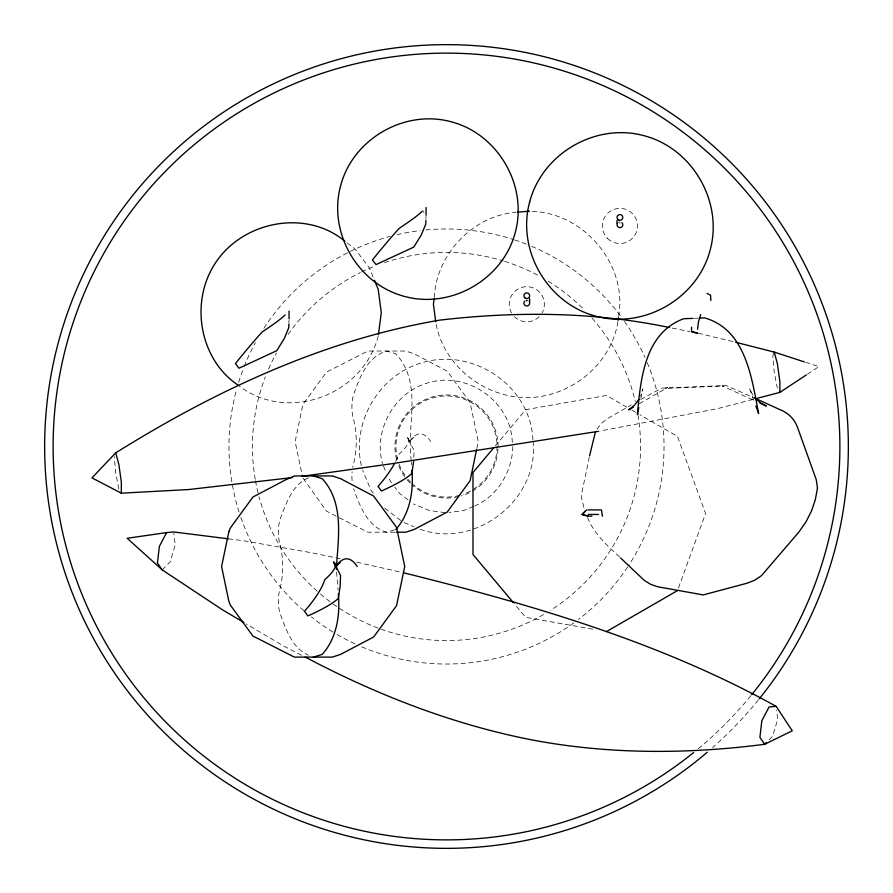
<?xml version="1.0" encoding="UTF-8"?>
<svg xmlns="http://www.w3.org/2000/svg" width="893" height="893" viewBox="0 0 893 893"><rect width="100%" height="100%" fill="white"/><g stroke="black" fill="none" stroke-linecap="round" stroke-linejoin="round"><path stroke-width="0.67" stroke-dasharray="4.46 3.35" d="M288.908 322.652L288.997 320.096M425.939 219.053L426.028 216.486M413.827 457.383L414.118 450.585L407.13 437.124A41.402 11.743 -28.4 0 1 398.323 454.693A41.402 10.939 -48.8 0 1 394.371 463.824M411.327 460.888C406.014 425.347 423.505 383.51 395.744 353.751L386.859 351.038C367.469 356.251 359.745 377.393 353.628 394.416A20.762 8.35 -90 0 0 353.628 419.688C357.122 433.965 357.122 449.279 353.628 463.556A20.762 8.35 -90 0 0 352.69 467.43M434.299 297.548C436.141 254.405 472.91 215.593 516.065 212.277M512.805 446.5C512.303 471.281 497.803 496.006 474.73 505.951M617.911 321.714C611.18 364.813 569.98 397.485 526.814 397.653C484.051 397.463 443.397 365.538 435.884 323.054M618.615 316.345C627.958 264.44 583.319 212.054 530.844 211.384M476.862 448.364L478.268 441.622L470.098 402.52L447.203 371.164L414.106 353.751L405.79 351.038L367.927 351.038L326.503 372.102L303.91 403.033L302.37 406.974L295.136 441.622L302.091 474.942M589.291 457.104L581.756 493.405L581.566 497.602L584.245 509.166M640.839 398.256L642.86 388.913L640.582 396.168M678.457 587.974L705.559 513.52L677.508 436.454L640.192 414.899M773.751 353.327L772.813 355.782L774.186 371.812L777.323 388.109M378.219 336.125C362.848 395.152 288.126 423.226 239.112 385.932M597.004 429.165L601.458 423.36L607.218 418.739L631.206 404.964M495.325 445.886L525.709 409.686L606.481 395.443L626.942 407.253M407.197 437.269L409.597 441.622L413.76 437.269M162.225 569.901L170.15 561.887L175.24 544.998L173.811 533.266M769.096 739.828L772.612 736.256L777.703 719.378L776.597 710.248M807.428 374.2L818.926 366.621L805.776 362.346M640.806 399.461L661.702 388.131L726.132 385.519L753.502 397.575M639.355 403.748L667.841 387.395L664.939 388.399L723.397 386.033L722.102 385.854L754.92 400.812M473.502 506.465L463.657 510.539L449.146 512.459M308.52 477.889C292.123 484.754 285.916 503.965 280.089 519.324A20.762 8.35 -90 0 0 280.089 544.596C283.583 558.873 283.583 574.188 280.089 588.465A20.762 8.35 -90 0 0 280.089 613.737C285.916 629.096 292.123 648.318 308.52 655.172M394.472 529.873L386.859 532.206C367.469 526.993 359.745 505.851 353.628 488.828M752.933 399.428L717.95 408.548L599.761 431.085M694.118 318.31L698.047 318.154M394.974 532.206L367.927 532.206L337.387 516.868M228.307 538.814L243.331 540.689L312.427 552.901L340.646 558.806M445.183 512.627L429.343 510.539L413.347 503.92M592.796 629.185L525.709 617.353L514.089 603.512M672.206 328.077L689.954 331.593M698.147 333.212L734.314 341.907M356.776 562.177L402.196 572.446M404.094 522.606L414.006 526.703M420.19 529.27C475.232 549.485 539.484 499.544 533.076 441.187M301.6 655.228L284.253 646.409L246.245 623.894M336.17 516.232L326.503 511.142L303.14 478.235M631.764 410.032L638.986 414.207M347.109 242.896L354.822 248.812L369.189 267.532L373.43 277.79M408.068 499.868L399.618 493.382L394.751 487.042M384.783 508.217L402.855 522.092M619.597 557.009C607.207 545.5 594.001 533.835 587.605 517.728M391.514 482.823L388.064 477.186M373.363 493.327L370.908 490.145L362.703 470.332M422.646 210.715L424.008 212.512M752.676 394.851L749.461 388.276L754.507 402.174M383.477 466.124L386.022 472.274M118.802 488.884L115.677 472.587L114.293 456.557M532.909 439.858C530.844 386.781 474.529 348.069 423.907 362.19C378.71 374 349.822 424.041 362.19 469.093M512.281 442.537C511.399 402.04 467.999 371.388 429.343 382.461C395.007 391.424 373.062 429.444 382.461 463.657M336.549 572.033L338.034 589.871M411.405 462.239L411.584 464.963M619.909 221.899L619.909 223.362M526.792 300.215L526.792 301.689M618.458 222.324A2.869 2.846 0 0 1 619.162 222.033M409.597 441.622A48.635 19.546 90 0 1 430.727 441.622M352.099 480.668A20.762 8.35 -90 0 1 352.099 471.716M647.202 362.614A217.535 217.535 0 0 1 628.359 565.849M627.6 567.01A217.535 217.535 0 0 1 578.374 619.508M573.886 622.834A217.535 217.535 0 0 1 360.035 646.108M354.945 643.82A217.535 217.535 0 0 1 334.183 632.791M333 632.065A217.535 217.535 0 0 1 311.322 616.929M303.81 610.689A217.535 217.535 0 0 1 240.831 517.348M239.09 512.08A217.535 217.535 0 0 1 236.388 390.196M238.677 382.249A217.535 217.535 0 0 1 243.711 367.793M244.213 366.487A217.535 217.535 0 0 1 255.42 342.544M263.882 328.311A217.535 217.535 0 0 1 390.196 236.388M396.883 234.703A217.535 217.535 0 0 1 420.19 230.573M425.738 229.959A217.535 217.535 0 0 1 513.397 239.514M514.714 239.949A217.535 217.535 0 0 1 526.513 244.213M531.681 246.345A217.535 217.535 0 0 1 621.182 316.859M624.453 321.391A217.535 217.535 0 0 1 644.98 357.479M637.993 415.022A194.06 194.06 0 0 1 550.534 610.321M543.536 614.563A194.06 194.06 0 0 1 379.302 628.56M378.007 628.08A194.06 194.06 0 0 1 337.878 607.318M336.739 606.537A194.06 194.06 0 0 1 331.113 602.541M330.008 601.715A194.06 194.06 0 0 1 318.243 592.148M317.216 591.233A194.06 194.06 0 0 1 259.048 496.731M258.032 492.769A194.06 194.06 0 0 1 255.476 480.691M255.231 479.34A194.06 194.06 0 0 1 265.411 376.723M268.559 369.055A194.06 194.06 0 0 1 276.428 353.025M288.037 334.473A194.06 194.06 0 0 1 360.314 272.622M361.542 272.019A194.06 194.06 0 0 1 375.44 265.913M384.492 262.609A194.06 194.06 0 0 1 503.284 260.923M504.59 261.336A194.06 194.06 0 0 1 538.78 275.781M548.213 281.228A194.06 194.06 0 0 1 583.721 309.279M592.148 318.243A194.06 194.06 0 0 1 635.291 401.56M397.653 459.582A50.566 50.566 0 0 1 432.145 398.01A50.566 50.566 0 0 1 494.599 430.884A50.566 50.566 0 0 1 463.367 494.175M459.582 495.347A50.566 50.566 0 0 1 411.684 483.169M410.747 482.253A50.566 50.566 0 0 1 408.056 479.351M404.819 475.132A50.566 50.566 0 0 1 398.401 462.116M497.981 449.179A51.548 51.548 0 0 1 461.134 495.928M458.544 496.631A51.548 51.548 0 0 1 411.997 484.799M410.043 482.957A51.548 51.548 0 0 1 405.601 477.878M404.786 476.795A51.548 51.548 0 0 1 397.463 462.418M396.704 459.839A51.548 51.548 0 0 1 439.769 395.387A51.548 51.548 0 0 1 498.048 446.5M758.414 699.866A401.85 401.85 0 0 1 712.581 747.631M750.756 695.837A393.378 393.378 0 0 1 697.991 748.981M511.6 313.041A17.57 17.57 0 0 1 526.814 286.686A17.57 17.57 0 0 1 542.029 313.041M539.238 316.68A17.57 17.57 0 0 1 514.39 316.68M526.044 300.361A2.869 2.846 0 0 1 528.243 300.651M607.508 238.364A17.57 17.57 0 0 0 636.899 230.483A17.57 17.57 0 0 0 615.377 208.962A17.57 17.57 0 0 0 607.508 238.364"/><path stroke-width="1.34" d="M292.201 477.588L188.724 489.543L121.325 493.182L121.348 482.242L118.836 464.304L115.699 452.874C215.213 390.743 323.366 339.999 439.758 320.129C516.087 311.233 594.068 311.69 669.471 327.53M755.623 398.724L779.846 392.395L779.857 381.467L777.356 363.529L774.22 352.099L735.642 342.242M691.562 327.151L691.539 331.493L697.511 333.212L691.539 331.66M288.863 323.936L288.729 327.776L284.208 338.659L276.763 350.681L239.023 368.217L235.428 363.551A41.402 2.054 -50.5 0 1 262.252 331.883A41.402 3.159 -32.2 0 0 285.135 314.883M425.894 220.337L425.749 224.176L421.228 235.049L413.783 247.082L376.042 264.607L372.448 259.941A41.402 2.054 -50.5 0 1 399.271 228.284A41.402 3.159 -32.2 0 0 422.166 211.273M697.533 329.216L698.505 321.67L700.67 314.593M336.304 569.288C338.034 539.026 344.776 503.306 322.206 478.67L313.32 475.947M378.398 334.741L381.289 312.729L378.219 289.332L374.491 280.357M434.121 298.887L433.418 304.256L435.706 321.714M618.09 320.375L618.447 317.685M413.66 461.458L411.852 473.491A41.402 7.044 -23 0 1 381.411 491.016L378.063 486.361A41.402 10.939 -48.8 0 0 394.371 463.824M476.583 449.715L470.098 480.724L447.203 512.08L414.106 529.482L405.79 532.206L396.325 532.206M589.581 455.765L595.307 432.458M638.83 407.61L637.39 414.285C640.772 378.755 644.556 333.279 683.658 318.734L692.812 318.366M228.307 538.814L173.655 531.96L166.6 532.585L159.378 546.404L157.425 563.014L162.225 569.901L222.502 609.83L243.878 622.488M638.886 399.461L634.432 405.266L628.672 409.887L633.416 407.152M395.744 529.482C410.021 513.821 413.682 490.904 411.93 470.388M493.539 448.018L472.989 472.509L472.989 554.531L513.196 602.451M115.699 452.874L91.957 477.878L121.325 493.182M357.178 566.53A48.635 19.546 -90 0 0 336.058 566.53L333.58 562.032A41.402 11.743 -28.4 0 1 324.773 579.602A41.402 10.939 -48.8 0 1 304.513 611.27L307.873 615.924A41.402 7.044 -23 0 0 338.313 598.399L340.121 586.366L340.568 575.494L336.058 566.53L340.222 562.177M766.451 742.496L764.687 744.282C686.75 754.384 607.419 754.485 530.074 739.549C451.423 723.966 376.065 694.497 305.306 657.114M586.656 509.914L582.035 514.457L588.286 516.187L582.035 514.457L585.116 511.421M779.846 392.395L806.279 374.96M606.481 631.597L677.508 590.586M313.32 657.114L322.206 654.402C336.795 638.372 340.255 614.875 338.302 593.945M598.388 431.33L391.313 463.791L301.856 476.36M166.6 532.585L127.163 538.278L162.225 569.901M517.415 212.099L529.493 211.217M776.129 706.341L769.063 706.966L761.841 720.785L759.898 737.395L764.687 744.282L792.258 730.787L776.129 706.341C660.061 642.067 531.625 604.606 403.524 572.77M699.353 318.098L704.577 317.886C745.822 329.617 751.649 377.795 758.637 413.548L755.88 405.969M587.985 509.914L601.435 509.914L602.451 516.187M588.197 514.457L598.533 514.457M589.547 516.187L591.903 516.187M774.22 352.099L804.459 361.922M754.741 398.133L780.806 410.021C788.664 413.113 794.882 419.766 797.639 427.725L816.269 479.708L817.475 488.036L815.298 499.79L811.436 511.142L805.955 521.936L798.9 532.038L761.517 575.605L754.853 580.126L747.352 583.14L703.26 594.917L657.773 586.768L650.651 584.357L644.255 580.361L620.59 557.946M759.976 403.111L766.283 405.991L759.976 402.531L754.797 397.72M706.999 293.44L710.571 295.136L710.795 300.528M344.91 241.21C304.245 207.533 238.308 222.19 212.634 267.532C190.455 305.919 200.691 360.102 238.007 385.084M333.647 562.177L336.058 566.53M617.018 220.404L617.018 223.295M529.672 298.731L529.672 301.622M426.073 207.5L426.073 215.213M289.042 311.11L289.042 318.812M621.952 222.781A2.869 2.846 0 0 1 622.108 226.61A2.869 2.846 0 0 1 618.269 227.112A2.869 2.846 0 0 1 617.42 223.373M693.671 752.531A393.378 393.378 0 0 1 63.068 534.371A393.378 393.378 0 0 1 535.733 63.381A393.378 393.378 0 0 1 751.649 694.754M707.345 752.185A401.85 401.85 0 0 1 56.616 543.848A401.85 401.85 0 0 1 533.032 54.071A401.85 401.85 0 0 1 759.284 698.784M529.281 301.689A2.869 2.846 0 0 1 528.433 305.439A2.869 2.846 0 0 1 524.593 304.937A2.869 2.846 0 0 1 524.749 301.108M340.624 185.733C327.809 232.381 357.736 284.197 404.54 296.431C451.188 309.246 503.005 279.319 515.239 232.515C528.053 185.867 498.127 134.039 451.322 121.816C404.674 109.002 352.858 138.917 340.624 185.733M529.716 201.762C516.467 249.962 547.387 303.52 595.754 316.155C643.953 329.394 697.511 298.474 710.147 250.107C723.386 201.907 692.466 148.35 644.099 135.714C595.899 122.475 542.352 153.395 529.716 201.762M228.831 531.882L221.587 566.53L228.831 601.179L230.361 605.119L252.953 636.062L294.389 657.114L332.241 657.114L340.568 654.402L373.654 636.999L396.559 605.633L404.73 566.53L396.559 527.428L373.654 496.073L340.568 478.67L332.241 475.947L294.389 475.947L285.604 479.831L252.953 497.01L230.361 527.953L228.831 531.882M618.469 219.879A2.869 2.858 0 0 0 622.778 217.412A2.869 2.858 0 0 0 618.469 214.934A2.869 2.858 0 0 0 618.469 219.879M525.352 298.206A2.869 2.858 0 0 0 529.661 295.728A2.869 2.858 0 0 0 525.352 293.25A2.869 2.858 0 0 0 525.352 298.206"/></g></svg>
